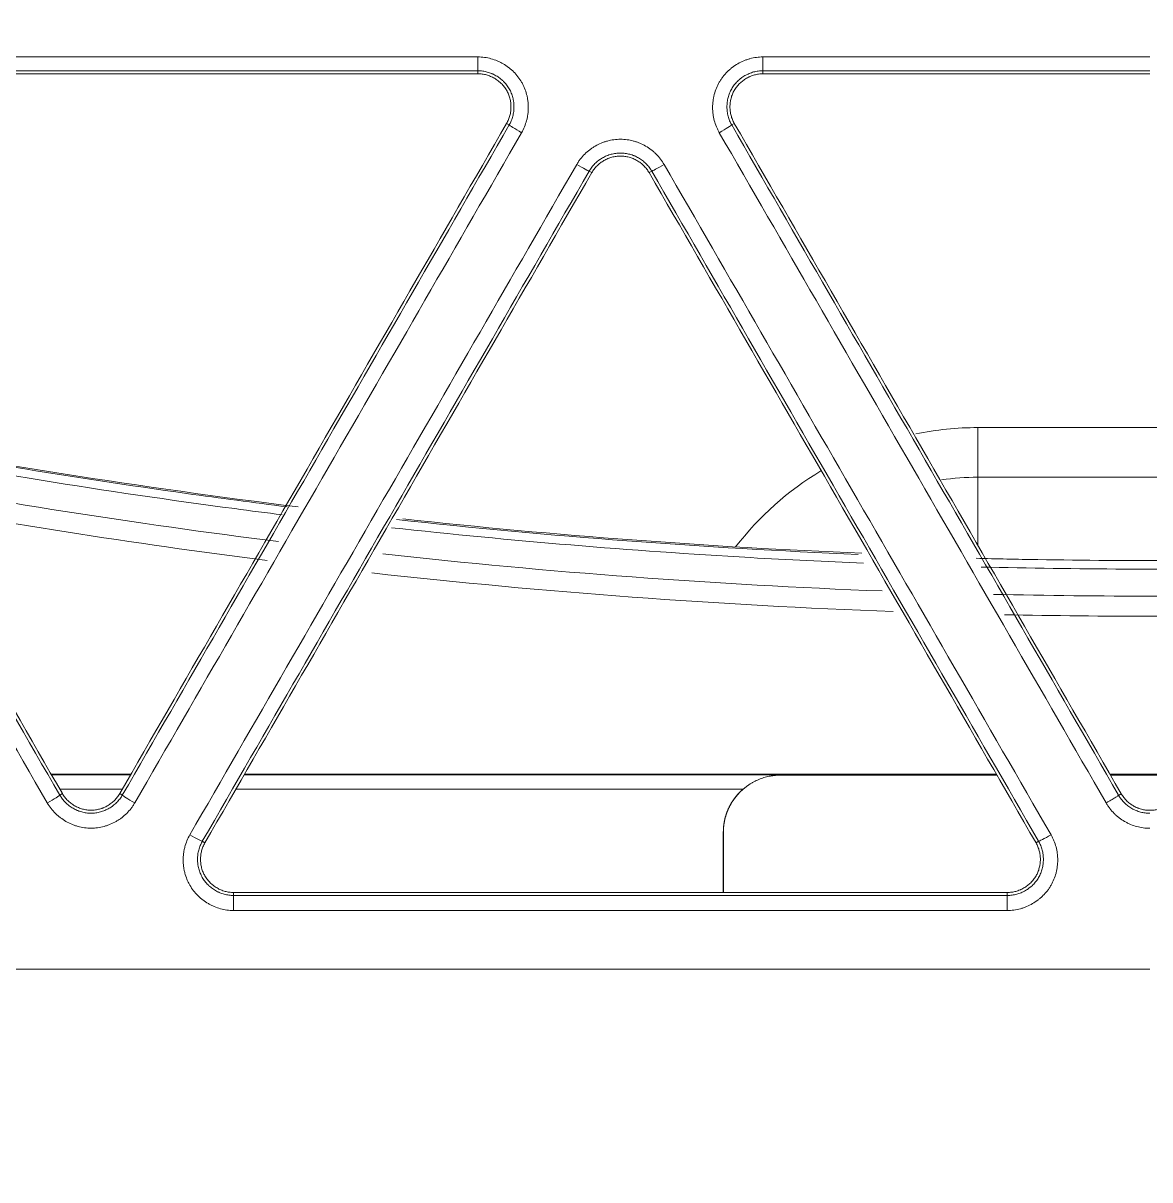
# Model space of a CAD drawing. Header units: inches. Extents: x 405346 to 489838, y -25612 to 14934.
# Drawn here: x 467207.03 to 467244.27, y 4071.09 to 4109.32 of the extents above; entities that cross this region are included whole.
import ezdxf

# ---------------------------------------------------------------- set-up
doc = ezdxf.new("R2010")
doc.units = ezdxf.units.IN
doc.header["$LTSCALE"] = 200
doc.header["$MEASUREMENT"] = 0
doc.layers.add('SS-EQ', color=2, linetype='Continuous', lineweight=20)

# ---------------------------------------------------------------- blocks, each defined once
blk = doc.blocks.new('4way무풍')
at = {"layer": 'SS-EQ'}
for p, q in [((-22.209, -213.782), (-22.209, -213.682)), ((-12.787, -213.682), (-12.787, -213.782)), ((-21.175, -215.474), (-21.262, -215.424)), ((-13.735, -215.424), (-13.821, -215.474)), ((-18.446, -217.049), (-18.533, -216.999)), ((-16.464, -216.999), (-16.551, -217.049)), ((-5.686, -227.116), (-5.686, -225.474)), ((5.686, -225.474), (-5.686, -225.474)), ((-5.686, -229.359), (-5.686, -227.116)), ((-5.686, -227.116), (5.686, -227.116)), ((-33.674, -236.925), (-36.316, -236.925)), ((-33.691, -236.95), (-36.305, -236.95)), ((-12.212, -236.95), (-29.937, -236.95)), ((-5.071, -236.925), (-29.918, -236.925)), ((-12.2, -236.961), (-12.212, -236.95)), ((-5.054, -236.961), (-12.2, -236.961)), ((1.322, -236.925), (-1.32, -236.925)), ((1.301, -236.961), (-1.301, -236.961)), ((-36.032, -237.424), (-33.965, -237.424)), ((-36.031, -237.622), (-35.944, -237.572)), ((-34.049, -237.572), (-33.963, -237.622)), ((-30.21, -237.424), (-13.448, -237.424)), ((-1.033, -237.623), (-1.03, -237.628)), ((-14.095, -238.856), (-14.099, -238.853)), ((-14.099, -238.853), (-14.099, -240.84)), ((-14.095, -240.84), (-14.095, -238.856)), ((-31.32, -239.148), (-31.234, -239.198)), ((-3.763, -239.198), (-3.676, -239.148)), ((-30.286, -240.839), (-30.286, -240.938)), ((-4.711, -240.938), (-4.711, -240.839))]:
    blk.add_line(p, q, dxfattribs=at)
for centre, radius, start, end in [((-5.686, -235.573), 10.098, 90, 101.7197), ((0, 0), 229.825, 259.054, 262.96547), ((0, 0), 231.045, 259.30795, 262.83801), ((-5.686, -235.573), 10.098, 120.8953, 142.4433), ((-5.686, -235.573), 8.457, 90, 98.1281), ((0, 0), 231.709, 259.4465, 262.76766), ((0, 0), 229.825, 263.83303, 267.62726), ((0, 0), 231.045, 263.6992, 267.80482), ((0, 0), 231.709, 263.62672, 267.90074), ((0, 0), 231.045, 268.71717, 271.35619), ((0, 0), 231.709, 268.81096, 271.256)]:
    blk.add_arc(centre, radius, start, end, dxfattribs=at)
for centre, major_axis, ratio, start_param, end_param in [((-22.209, -213.208), (0, 0.474), 0.00091, 1.609749, 3.106686), ((-12.787, -213.208), (0, -0.474), 0.000522, 4.751418, 6.248279), ((-20.765, -215.71), (0.41, -0.237), 0.034648, 3.17652, 4.73143), ((-14.232, -215.71), (-0.41, -0.237), 0.033993, 1.550514, 3.106666), ((-18.943, -216.762), (0.41, -0.237), 0.034833, 4.731626, 6.248258), ((-16.054, -216.762), (-0.41, -0.237), 0.034156, 0.034927, 1.55034), ((-36.441, -237.858), (0.41, 0.237), 0.038545, 4.688928, 6.248253), ((-33.552, -237.858), (0.41, -0.237), 0.039586, 3.176527, 4.734118), ((-31.73, -238.91), (-0.41, 0.237), 0.039843, 1.592741, 3.106658), ((-3.267, -238.91), (-0.41, -0.237), 0.039493, 0.034934, 1.547868), ((-30.286, -241.412), (0, -0.474), 0.000852, 3.176499, 4.758634), ((-4.711, -241.412), (0, -0.474), 0.00014, 3.176499, 4.758801)]:
    blk.add_ellipse(centre, major_axis=major_axis, ratio=ratio, start_param=start_param, end_param=end_param, dxfattribs=at)
for points, knots in [([(-0.032, -346.294), (-6.969, -346.294), (-13.906, -346.294), (-27.78, -346.294), (-34.717, -346.294), (-55.528, -346.294), (-69.403, -346.294), (-97.151, -346.294), (-111.025, -346.294), (-138.774, -346.294), (-152.648, -346.294), (-180.396, -346.294), (-194.27, -346.294), (-215.082, -346.294), (-222.019, -346.294), (-235.893, -346.294), (-242.83, -346.294), (-253.236, -346.294), (-256.704, -346.293), (-263.641, -346.293), (-267.11, -346.294), (-272.313, -346.294), (-274.047, -346.294), (-276.648, -346.294), (-277.515, -346.294), (-279.25, -346.294), (-280.117, -346.293), (-281.418, -346.293), (-281.851, -346.293), (-282.718, -346.293), (-283.152, -346.293), (-283.802, -346.293), (-284.019, -346.294), (-284.453, -346.294), (-284.669, -346.294), (-285.103, -346.294), (-285.32, -346.293), (-285.753, -346.291), (-285.97, -346.288), (-286.62, -346.277), (-287.053, -346.265), (-287.92, -346.232), (-288.353, -346.21), (-289.653, -346.133), (-290.519, -346.062), (-291.817, -345.929), (-292.25, -345.88), (-292.899, -345.799), (-293.116, -345.771), (-293.548, -345.713), (-294.627, -345.561), (-295.697, -345.382), (-298.249, -344.898), (-299.929, -344.504), (-302.417, -343.81), (-304.065, -343.313), (-305.692, -342.746), (-308.116, -341.843), (-309.711, -341.172), (-311.481, -340.336), (-311.677, -340.242), (-312.069, -340.051), (-312.265, -339.955), (-312.85, -339.663), (-313.238, -339.464), (-314.393, -338.857), (-315.91, -338.018), (-317.384, -337.119), (-318.837, -336.19), (-319.553, -335.711), (-320.962, -334.724), (-322.351, -333.708), (-324.369, -332.095), (-326.323, -330.394), (-327.582, -329.2), (-328.355, -328.435), (-328.586, -328.204), (-328.815, -327.971), (-328.968, -327.815), (-329.044, -327.737), (-329.423, -327.345), (-329.723, -327.029), (-330.61, -326.073), (-331.762, -324.777), (-333.398, -322.77), (-334.43, -321.391), (-335.932, -319.291), (-336.873, -317.851), (-338.196, -315.627), (-339.047, -314.124), (-339.838, -312.58), (-340.313, -311.601), (-340.454, -311.306), (-340.593, -311.01), (-340.685, -310.813), (-340.731, -310.713), (-340.958, -310.218), (-341.135, -309.821), (-341.654, -308.624), (-342.309, -307.019), (-343.186, -304.583), (-343.7, -302.939), (-344.419, -300.46), (-344.828, -298.788), (-345.336, -296.251), (-345.487, -295.401), (-345.755, -293.691), (-345.871, -292.831), (-345.994, -291.749), (-346.017, -291.533), (-346.062, -291.099), (-346.083, -290.882), (-346.143, -290.23), (-346.178, -289.796), (-346.239, -288.927), (-346.265, -288.493), (-346.307, -287.624), (-346.324, -287.19), (-346.342, -286.538), (-346.347, -286.321), (-346.354, -285.886), (-346.356, -285.669), (-346.359, -285.235), (-346.359, -285.017), (-346.359, -284.583), (-346.359, -284.366), (-346.358, -283.714), (-346.358, -283.28), (-346.358, -282.411), (-346.358, -281.976), (-346.358, -280.673), (-346.358, -279.804), (-346.359, -278.066), (-346.359, -277.197), (-346.359, -274.59), (-346.359, -272.852), (-346.358, -264.163), (-346.358, -257.211), (-346.359, -236.356), (-346.359, -222.453), (-346.359, -194.646), (-346.359, -180.743), (-346.359, -152.936), (-346.359, -139.033), (-346.359, -111.226), (-346.359, -69.517), (-346.359, -27.807), (-346.359, 0)], [0, 0, 0, 0, 0.03125, 0.03125, 0.0625, 0.0625, 0.125, 0.125, 0.1875, 0.1875, 0.25, 0.25, 0.3125, 0.3125, 0.34375, 0.34375, 0.375, 0.375, 0.390625, 0.390625, 0.40625, 0.40625, 0.414063, 0.414063, 0.417969, 0.417969, 0.421875, 0.421875, 0.423828, 0.423828, 0.425781, 0.425781, 0.426758, 0.426758, 0.427734, 0.427734, 0.428711, 0.428711, 0.429688, 0.429688, 0.431641, 0.431641, 0.433594, 0.433594, 0.4375, 0.4375, 0.439453, 0.439453, 0.44043, 0.44043, 0.441406, 0.445313, 0.445313, 0.453125, 0.453125, 0.457031, 0.460938, 0.460938, 0.46875, 0.46875, 0.469727, 0.469727, 0.470703, 0.470703, 0.472656, 0.472656, 0.476563, 0.480469, 0.480469, 0.484375, 0.484375, 0.488281, 0.492188, 0.496094, 0.5, 0.5, 0.500977, 0.501465, 0.501465, 0.501953, 0.501953, 0.503906, 0.503906, 0.507813, 0.511719, 0.515625, 0.515625, 0.523438, 0.523438, 0.527344, 0.53125, 0.53125, 0.532227, 0.532715, 0.532715, 0.533203, 0.533203, 0.535156, 0.535156, 0.539063, 0.542969, 0.546875, 0.546875, 0.554688, 0.554688, 0.558594, 0.558594, 0.5625, 0.5625, 0.563477, 0.563477, 0.564453, 0.564453, 0.566406, 0.566406, 0.568359, 0.568359, 0.570313, 0.570313, 0.571289, 0.571289, 0.572266, 0.572266, 0.573242, 0.573242, 0.574219, 0.574219, 0.576172, 0.576172, 0.578125, 0.578125, 0.582031, 0.582031, 0.585938, 0.585938, 0.59375, 0.59375, 0.625, 0.625, 0.6875, 0.6875, 0.75, 0.75, 0.8125, 0.8125, 0.875, 1, 1, 1, 1]), ([(-345.164, 0), (-345.164, -27.72), (-345.163, -69.3), (-345.162, -110.879), (-345.161, -138.599), (-345.16, -152.459), (-345.158, -180.179), (-345.157, -194.038), (-345.154, -221.758), (-345.152, -235.618), (-345.147, -256.408), (-345.146, -263.338), (-345.145, -272), (-345.144, -273.733), (-345.144, -276.331), (-345.144, -277.198), (-345.143, -278.93), (-345.142, -279.796), (-345.142, -281.096), (-345.141, -281.529), (-345.141, -282.395), (-345.141, -282.828), (-345.141, -283.694), (-345.141, -284.128), (-345.14, -284.777), (-345.139, -284.994), (-345.136, -285.427), (-345.134, -285.643), (-345.124, -286.293), (-345.113, -286.726), (-345.08, -287.592), (-345.06, -288.025), (-345.009, -288.891), (-344.978, -289.324), (-344.926, -289.973), (-344.898, -290.298), (-344.868, -290.623), (-344.847, -290.839), (-344.836, -290.947), (-344.736, -291.92), (-344.629, -292.78), (-344.379, -294.49), (-344.236, -295.341), (-343.754, -297.876), (-343.361, -299.547), (-342.665, -302.025), (-342.166, -303.667), (-341.312, -306.101), (-340.67, -307.704), (-340.162, -308.899), (-339.901, -309.494), (-339.629, -310.087), (-339.446, -310.481), (-339.353, -310.678), (-338.885, -311.657), (-338.495, -312.43), (-337.684, -313.955), (-337.263, -314.706), (-336.391, -316.189), (-335.94, -316.919), (-335.007, -318.36), (-334.525, -319.069), (-333.532, -320.468), (-332.508, -321.846), (-330.881, -323.85), (-329.735, -325.144), (-328.853, -326.098), (-328.555, -326.413), (-328.177, -326.804), (-328.101, -326.882), (-327.949, -327.038), (-327.721, -327.27), (-327.491, -327.501), (-326.721, -328.264), (-325.466, -329.454), (-323.518, -331.15), (-321.504, -332.756), (-320.119, -333.767), (-318.711, -334.749), (-317.997, -335.224), (-316.546, -336.146), (-315.81, -336.593), (-314.315, -337.455), (-313.557, -337.871), (-312.595, -338.371), (-312.305, -338.52), (-312.014, -338.667), (-311.819, -338.764), (-311.722, -338.813), (-311.235, -339.053), (-310.844, -339.241), (-309.666, -339.791), (-308.875, -340.139), (-307.283, -340.8), (-305.68, -341.425), (-303.244, -342.258), (-301.598, -342.743), (-299.114, -343.417), (-297.436, -343.797), (-294.888, -344.259), (-294.033, -344.395), (-292.957, -344.543), (-292.742, -344.571), (-292.31, -344.625), (-291.663, -344.704), (-291.015, -344.771), (-289.72, -344.892), (-288.856, -344.954), (-287.56, -345.019), (-287.128, -345.036), (-286.48, -345.054), (-286.264, -345.059), (-285.831, -345.067), (-285.615, -345.069), (-285.183, -345.073), (-284.967, -345.074), (-284.534, -345.075), (-284.318, -345.075), (-283.67, -345.076), (-283.237, -345.076), (-282.589, -345.076), (-282.373, -345.076), (-281.94, -345.076), (-281.724, -345.076), (-281.075, -345.076), (-280.643, -345.077), (-279.346, -345.077), (-278.481, -345.078), (-276.752, -345.079), (-275.887, -345.079), (-273.293, -345.079), (-271.563, -345.08), (-262.916, -345.081), (-255.998, -345.082), (-242.162, -345.085), (-235.244, -345.086), (-221.408, -345.089), (-214.49, -345.09), (-193.736, -345.092), (-179.9, -345.094), (-152.228, -345.096), (-138.392, -345.096), (-110.72, -345.097), (-96.884, -345.098), (-69.212, -345.098), (-55.376, -345.099), (-34.622, -345.099), (-27.704, -345.099), (-13.868, -345.099), (-6.95, -345.099), (-0.032, -345.099)], [0, 0, 0, 0, 0.125, 0.1875, 0.1875, 0.25, 0.25, 0.3125, 0.3125, 0.375, 0.375, 0.40625, 0.40625, 0.414063, 0.414063, 0.417969, 0.417969, 0.421875, 0.421875, 0.423828, 0.423828, 0.425781, 0.425781, 0.427734, 0.427734, 0.428711, 0.428711, 0.429688, 0.429688, 0.431641, 0.431641, 0.433594, 0.433594, 0.435547, 0.435547, 0.436523, 0.437012, 0.437012, 0.4375, 0.4375, 0.441406, 0.441406, 0.445313, 0.445313, 0.453125, 0.453125, 0.457031, 0.460938, 0.464844, 0.464844, 0.466797, 0.467773, 0.467773, 0.46875, 0.46875, 0.472656, 0.472656, 0.476563, 0.476563, 0.480469, 0.480469, 0.484375, 0.484375, 0.488281, 0.492188, 0.496094, 0.496094, 0.498047, 0.498047, 0.498535, 0.498535, 0.499023, 0.5, 0.5, 0.503906, 0.507813, 0.511719, 0.515625, 0.515625, 0.519531, 0.519531, 0.523438, 0.523438, 0.527344, 0.527344, 0.52832, 0.528809, 0.528809, 0.529297, 0.529297, 0.53125, 0.53125, 0.535156, 0.535156, 0.539063, 0.542969, 0.546875, 0.546875, 0.554688, 0.554688, 0.558594, 0.558594, 0.55957, 0.55957, 0.560547, 0.5625, 0.5625, 0.566406, 0.566406, 0.568359, 0.568359, 0.569336, 0.569336, 0.570313, 0.570313, 0.571289, 0.571289, 0.572266, 0.572266, 0.574219, 0.574219, 0.575195, 0.575195, 0.576172, 0.576172, 0.578125, 0.578125, 0.582031, 0.582031, 0.585938, 0.585938, 0.59375, 0.59375, 0.625, 0.625, 0.65625, 0.65625, 0.6875, 0.6875, 0.75, 0.75, 0.8125, 0.8125, 0.875, 0.875, 0.9375, 0.9375, 0.96875, 0.96875, 1, 1, 1, 1]), ([(-22.21, -213.227), (-22.173, -213.227), (-22.136, -213.228), (-22.063, -213.233), (-22.027, -213.237), (-21.919, -213.251), (-21.777, -213.28), (-21.639, -213.328), (-21.555, -213.363), (-21.538, -213.37), (-21.505, -213.386), (-21.455, -213.409), (-21.407, -213.435), (-21.313, -213.489), (-21.253, -213.53), (-21.166, -213.596), (-21.138, -213.619), (-21.097, -213.655), (-21.083, -213.667), (-21.056, -213.692), (-21.043, -213.705), (-20.978, -213.769), (-20.882, -213.878), (-20.802, -213.998), (-20.747, -214.093), (-20.729, -214.125), (-20.697, -214.191), (-20.683, -214.224), (-20.641, -214.325), (-20.618, -214.393), (-20.591, -214.498), (-20.583, -214.534), (-20.572, -214.587), (-20.569, -214.605), (-20.563, -214.641), (-20.56, -214.66), (-20.549, -214.75), (-20.54, -214.895), (-20.549, -215.04), (-20.561, -215.13), (-20.563, -215.148), (-20.569, -215.184), (-20.572, -215.202), (-20.583, -215.256), (-20.591, -215.292), (-20.619, -215.397), (-20.642, -215.466), (-20.697, -215.6), (-20.729, -215.665), (-20.765, -215.729)], [0, 0, 0, 0, 0.03125, 0.03125, 0.0625, 0.0625, 0.125, 0.1875, 0.1875, 0.203125, 0.203125, 0.21875, 0.25, 0.25, 0.3125, 0.3125, 0.34375, 0.34375, 0.359375, 0.359375, 0.375, 0.375, 0.4375, 0.5, 0.5, 0.53125, 0.53125, 0.5625, 0.5625, 0.625, 0.625, 0.65625, 0.65625, 0.671875, 0.671875, 0.6875, 0.6875, 0.75, 0.8125, 0.8125, 0.828125, 0.828125, 0.84375, 0.84375, 0.875, 0.875, 0.9375, 0.9375, 1, 1, 1, 1]), ([(-14.232, -215.729), (-14.25, -215.697), (-14.268, -215.664), (-14.3, -215.599), (-14.315, -215.565), (-14.356, -215.464), (-14.402, -215.327), (-14.43, -215.185), (-14.441, -215.094), (-14.443, -215.076), (-14.447, -215.039), (-14.451, -214.985), (-14.453, -214.93), (-14.453, -214.821), (-14.448, -214.749), (-14.434, -214.641), (-14.428, -214.605), (-14.418, -214.551), (-14.414, -214.533), (-14.406, -214.498), (-14.402, -214.48), (-14.378, -214.392), (-14.332, -214.254), (-14.269, -214.124), (-14.214, -214.029), (-14.194, -213.998), (-14.154, -213.937), (-14.132, -213.908), (-14.066, -213.822), (-14.018, -213.768), (-13.941, -213.691), (-13.901, -213.654), (-13.859, -213.619), (-13.831, -213.596), (-13.816, -213.584), (-13.744, -213.529), (-13.623, -213.448), (-13.493, -213.384), (-13.409, -213.349), (-13.392, -213.342), (-13.358, -213.329), (-13.34, -213.323), (-13.288, -213.305), (-13.253, -213.294), (-13.148, -213.265), (-13.077, -213.251), (-12.934, -213.232), (-12.861, -213.227), (-12.788, -213.227)], [0, 0, 0, 0, 0.03125, 0.03125, 0.0625, 0.0625, 0.125, 0.1875, 0.1875, 0.203125, 0.203125, 0.21875, 0.25, 0.25, 0.3125, 0.3125, 0.34375, 0.34375, 0.359375, 0.359375, 0.375, 0.375, 0.4375, 0.5, 0.5, 0.53125, 0.53125, 0.5625, 0.5625, 0.625, 0.625, 0.65625, 0.671875, 0.671875, 0.6875, 0.6875, 0.75, 0.8125, 0.8125, 0.828125, 0.828125, 0.84375, 0.84375, 0.875, 0.875, 0.9375, 0.9375, 1, 1, 1, 1]), ([(-21.175, -215.474), (-21.174, -215.471), (-21.172, -215.468), (-21.169, -215.462), (-21.164, -215.454), (-21.153, -215.433), (-21.132, -215.393), (-21.116, -215.357), (-21.087, -215.285), (-21.071, -215.236), (-21.051, -215.161), (-21.045, -215.135), (-21.035, -215.084), (-21.031, -215.058), (-21.021, -214.98), (-21.014, -214.877), (-21.021, -214.773), (-21.029, -214.708), (-21.031, -214.695), (-21.035, -214.669), (-21.042, -214.631), (-21.05, -214.593), (-21.07, -214.518), (-21.086, -214.468), (-21.116, -214.396), (-21.126, -214.373), (-21.149, -214.326), (-21.162, -214.302), (-21.201, -214.234), (-21.23, -214.191), (-21.293, -214.109), (-21.327, -214.071), (-21.374, -214.025), (-21.383, -214.016), (-21.403, -213.998), (-21.412, -213.989), (-21.442, -213.963), (-21.462, -213.947), (-21.524, -213.899), (-21.567, -213.871), (-21.635, -213.832), (-21.669, -213.813), (-21.705, -213.796), (-21.728, -213.785), (-21.741, -213.78), (-21.801, -213.755), (-21.899, -213.721), (-22.001, -213.7), (-22.078, -213.689), (-22.104, -213.686), (-22.144, -213.684), (-22.157, -213.683), (-22.176, -213.682), (-22.186, -213.682), (-22.196, -213.682), (-22.203, -213.682), (-22.206, -213.682), (-22.209, -213.682)], [0, 0, 0, 0, 0.003906, 0.003906, 0.007812, 0.015625, 0.03125, 0.0625, 0.0625, 0.125, 0.125, 0.15625, 0.15625, 0.1875, 0.1875, 0.25, 0.3125, 0.3125, 0.328125, 0.328125, 0.34375, 0.375, 0.375, 0.4375, 0.4375, 0.46875, 0.46875, 0.5, 0.5, 0.5625, 0.5625, 0.625, 0.625, 0.640625, 0.640625, 0.65625, 0.65625, 0.6875, 0.6875, 0.75, 0.75, 0.78125, 0.796875, 0.796875, 0.8125, 0.8125, 0.875, 0.9375, 0.9375, 0.96875, 0.96875, 0.984375, 0.984375, 0.992188, 0.996094, 0.996094, 1, 1, 1, 1]), ([(-12.787, -213.682), (-12.791, -213.682), (-12.794, -213.682), (-12.8, -213.682), (-12.81, -213.682), (-12.833, -213.683), (-12.879, -213.685), (-12.918, -213.689), (-12.995, -213.699), (-13.046, -213.71), (-13.121, -213.73), (-13.146, -213.738), (-13.196, -213.755), (-13.22, -213.765), (-13.292, -213.795), (-13.385, -213.841), (-13.472, -213.899), (-13.524, -213.938), (-13.534, -213.947), (-13.555, -213.963), (-13.585, -213.988), (-13.613, -214.015), (-13.668, -214.07), (-13.703, -214.108), (-13.751, -214.17), (-13.766, -214.191), (-13.795, -214.234), (-13.809, -214.257), (-13.848, -214.325), (-13.871, -214.371), (-13.91, -214.467), (-13.926, -214.517), (-13.946, -214.592), (-13.952, -214.618), (-13.962, -214.669), (-13.966, -214.695), (-13.976, -214.772), (-13.979, -214.824), (-13.979, -214.902), (-13.978, -214.928), (-13.976, -214.967), (-13.975, -214.98), (-13.972, -215.006), (-13.971, -215.019), (-13.962, -215.084), (-13.943, -215.186), (-13.91, -215.284), (-13.881, -215.357), (-13.87, -215.38), (-13.853, -215.416), (-13.847, -215.428), (-13.837, -215.445), (-13.833, -215.454), (-13.828, -215.462), (-13.825, -215.468), (-13.823, -215.471), (-13.821, -215.474)], [0, 0, 0, 0, 0.003906, 0.003906, 0.007813, 0.015625, 0.03125, 0.0625, 0.0625, 0.125, 0.125, 0.15625, 0.15625, 0.1875, 0.1875, 0.25, 0.3125, 0.3125, 0.328125, 0.328125, 0.34375, 0.375, 0.375, 0.4375, 0.4375, 0.46875, 0.46875, 0.5, 0.5, 0.5625, 0.5625, 0.625, 0.625, 0.65625, 0.65625, 0.6875, 0.6875, 0.75, 0.75, 0.78125, 0.78125, 0.796875, 0.796875, 0.8125, 0.8125, 0.875, 0.9375, 0.9375, 0.96875, 0.96875, 0.984375, 0.984375, 0.992187, 0.996094, 0.996094, 1, 1, 1, 1]), ([(-22.209, -213.782), (-22.161, -213.782), (-22.114, -213.786), (-22.019, -213.799), (-21.973, -213.808), (-21.904, -213.827), (-21.881, -213.834), (-21.836, -213.85), (-21.813, -213.858), (-21.747, -213.886), (-21.662, -213.929), (-21.582, -213.981), (-21.535, -214.018), (-21.525, -214.025), (-21.507, -214.04), (-21.479, -214.063), (-21.453, -214.088), (-21.402, -214.138), (-21.371, -214.173), (-21.327, -214.23), (-21.313, -214.249), (-21.286, -214.289), (-21.273, -214.309), (-21.238, -214.371), (-21.196, -214.457), (-21.166, -214.547), (-21.147, -214.616), (-21.142, -214.64), (-21.133, -214.687), (-21.129, -214.71), (-21.12, -214.781), (-21.117, -214.829), (-21.117, -214.9), (-21.118, -214.924), (-21.121, -214.972), (-21.123, -214.996), (-21.132, -215.067), (-21.15, -215.16), (-21.18, -215.251), (-21.216, -215.339), (-21.238, -215.382), (-21.262, -215.424)], [0, 0, 0, 0, 0.0625, 0.0625, 0.125, 0.125, 0.15625, 0.15625, 0.1875, 0.1875, 0.25, 0.3125, 0.3125, 0.328125, 0.328125, 0.34375, 0.375, 0.375, 0.4375, 0.4375, 0.46875, 0.46875, 0.5, 0.5, 0.5625, 0.625, 0.625, 0.65625, 0.65625, 0.6875, 0.6875, 0.75, 0.75, 0.78125, 0.78125, 0.8125, 0.8125, 0.875, 0.9375, 0.9375, 1, 1, 1, 1]), ([(-13.735, -215.424), (-13.759, -215.382), (-13.78, -215.339), (-13.816, -215.251), (-13.831, -215.206), (-13.849, -215.137), (-13.854, -215.114), (-13.864, -215.067), (-13.867, -215.043), (-13.876, -214.972), (-13.882, -214.877), (-13.876, -214.782), (-13.869, -214.722), (-13.867, -214.711), (-13.863, -214.687), (-13.857, -214.651), (-13.849, -214.617), (-13.831, -214.548), (-13.816, -214.503), (-13.789, -214.437), (-13.78, -214.415), (-13.759, -214.372), (-13.747, -214.351), (-13.711, -214.288), (-13.658, -214.209), (-13.595, -214.138), (-13.544, -214.088), (-13.527, -214.071), (-13.49, -214.04), (-13.472, -214.025), (-13.415, -213.981), (-13.375, -213.955), (-13.314, -213.919), (-13.282, -213.902), (-13.25, -213.887), (-13.228, -213.877), (-13.217, -213.872), (-13.161, -213.849), (-13.071, -213.818), (-12.978, -213.799), (-12.907, -213.789), (-12.884, -213.787), (-12.836, -213.783), (-12.811, -213.782), (-12.787, -213.782)], [0, 0, 0, 0, 0.0625, 0.0625, 0.125, 0.125, 0.15625, 0.15625, 0.1875, 0.1875, 0.25, 0.3125, 0.3125, 0.328125, 0.328125, 0.34375, 0.375, 0.375, 0.4375, 0.4375, 0.46875, 0.46875, 0.5, 0.5, 0.5625, 0.625, 0.625, 0.65625, 0.65625, 0.6875, 0.6875, 0.75, 0.75, 0.78125, 0.796875, 0.796875, 0.8125, 0.8125, 0.875, 0.9375, 0.9375, 0.96875, 0.96875, 1, 1, 1, 1]), ([(-18.943, -216.781), (-18.925, -216.749), (-18.905, -216.718), (-18.864, -216.657), (-18.843, -216.627), (-18.776, -216.541), (-18.68, -216.433), (-18.571, -216.338), (-18.498, -216.282), (-18.483, -216.271), (-18.453, -216.25), (-18.408, -216.219), (-18.362, -216.19), (-18.268, -216.136), (-18.203, -216.104), (-18.102, -216.062), (-18.068, -216.049), (-18.016, -216.031), (-17.999, -216.025), (-17.964, -216.015), (-17.946, -216.01), (-17.858, -215.986), (-17.716, -215.957), (-17.572, -215.947), (-17.462, -215.947), (-17.425, -215.948), (-17.352, -215.953), (-17.316, -215.957), (-17.208, -215.971), (-17.137, -215.986), (-17.033, -216.014), (-16.998, -216.025), (-16.946, -216.043), (-16.929, -216.049), (-16.895, -216.062), (-16.878, -216.069), (-16.793, -216.104), (-16.663, -216.169), (-16.542, -216.249), (-16.47, -216.304), (-16.456, -216.315), (-16.427, -216.339), (-16.413, -216.35), (-16.372, -216.386), (-16.345, -216.411), (-16.268, -216.488), (-16.22, -216.542), (-16.132, -216.657), (-16.091, -216.717), (-16.054, -216.781)], [0, 0, 0, 0, 0.03125, 0.03125, 0.0625, 0.0625, 0.125, 0.1875, 0.1875, 0.203125, 0.203125, 0.21875, 0.25, 0.25, 0.3125, 0.3125, 0.34375, 0.34375, 0.359375, 0.359375, 0.375, 0.375, 0.4375, 0.5, 0.5, 0.53125, 0.53125, 0.5625, 0.5625, 0.625, 0.625, 0.65625, 0.65625, 0.671875, 0.671875, 0.6875, 0.6875, 0.75, 0.8125, 0.8125, 0.828125, 0.828125, 0.84375, 0.84375, 0.875, 0.875, 0.9375, 0.9375, 1, 1, 1, 1]), ([(-16.464, -216.999), (-16.465, -216.996), (-16.467, -216.994), (-16.47, -216.988), (-16.475, -216.979), (-16.487, -216.96), (-16.512, -216.922), (-16.535, -216.89), (-16.583, -216.829), (-16.617, -216.79), (-16.672, -216.735), (-16.692, -216.717), (-16.731, -216.683), (-16.751, -216.666), (-16.814, -216.619), (-16.9, -216.561), (-16.993, -216.515), (-17.054, -216.49), (-17.066, -216.485), (-17.09, -216.475), (-17.127, -216.462), (-17.165, -216.45), (-17.24, -216.43), (-17.29, -216.419), (-17.368, -216.409), (-17.393, -216.406), (-17.446, -216.403), (-17.472, -216.402), (-17.551, -216.402), (-17.602, -216.405), (-17.705, -216.419), (-17.756, -216.43), (-17.831, -216.45), (-17.857, -216.458), (-17.906, -216.475), (-17.931, -216.485), (-18.002, -216.515), (-18.049, -216.538), (-18.116, -216.577), (-18.15, -216.597), (-18.182, -216.62), (-18.203, -216.635), (-18.214, -216.643), (-18.266, -216.682), (-18.344, -216.75), (-18.413, -216.828), (-18.461, -216.889), (-18.476, -216.911), (-18.498, -216.943), (-18.506, -216.954), (-18.516, -216.971), (-18.521, -216.979), (-18.526, -216.988), (-18.53, -216.994), (-18.531, -216.996), (-18.533, -216.999)], [0, 0, 0, 0, 0.003906, 0.003906, 0.007812, 0.015625, 0.03125, 0.0625, 0.0625, 0.125, 0.125, 0.15625, 0.15625, 0.1875, 0.1875, 0.25, 0.3125, 0.3125, 0.328125, 0.328125, 0.34375, 0.375, 0.375, 0.4375, 0.4375, 0.46875, 0.46875, 0.5, 0.5, 0.5625, 0.5625, 0.625, 0.625, 0.65625, 0.65625, 0.6875, 0.6875, 0.75, 0.75, 0.78125, 0.796875, 0.796875, 0.8125, 0.8125, 0.875, 0.9375, 0.9375, 0.96875, 0.96875, 0.984375, 0.984375, 0.992188, 0.996094, 0.996094, 1, 1, 1, 1]), ([(-18.446, -217.049), (-18.422, -217.008), (-18.395, -216.968), (-18.337, -216.893), (-18.306, -216.858), (-18.255, -216.807), (-18.237, -216.791), (-18.201, -216.76), (-18.182, -216.745), (-18.125, -216.701), (-18.046, -216.649), (-17.961, -216.606), (-17.905, -216.583), (-17.894, -216.578), (-17.872, -216.57), (-17.838, -216.558), (-17.804, -216.547), (-17.735, -216.528), (-17.689, -216.519), (-17.618, -216.509), (-17.594, -216.506), (-17.547, -216.503), (-17.522, -216.502), (-17.45, -216.502), (-17.356, -216.509), (-17.262, -216.528), (-17.193, -216.547), (-17.17, -216.554), (-17.125, -216.57), (-17.102, -216.578), (-17.036, -216.606), (-16.994, -216.627), (-16.932, -216.662), (-16.912, -216.675), (-16.872, -216.701), (-16.852, -216.715), (-16.795, -216.759), (-16.723, -216.821), (-16.66, -216.892), (-16.602, -216.968), (-16.575, -217.008), (-16.551, -217.049)], [0, 0, 0, 0, 0.0625, 0.0625, 0.125, 0.125, 0.15625, 0.15625, 0.1875, 0.1875, 0.25, 0.3125, 0.3125, 0.328125, 0.328125, 0.34375, 0.375, 0.375, 0.4375, 0.4375, 0.46875, 0.46875, 0.5, 0.5, 0.5625, 0.625, 0.625, 0.65625, 0.65625, 0.6875, 0.6875, 0.75, 0.75, 0.78125, 0.78125, 0.8125, 0.8125, 0.875, 0.9375, 0.9375, 1, 1, 1, 1]), ([(-28.515, -228.093), (-29.624, -227.954), (-34.541, -227.303), (-39.436, -226.493), (-43.21, -225.77)], [0, 0, 0, 0, 0.225304, 1, 1, 1, 1]), ([(-28.677, -228.358), (-29.201, -228.292), (-29.725, -228.224), (-34.524, -227.588), (-38.783, -226.901), (-43.02, -226.095)], [0, 0, 0, 0, 0.10908, 0.10908, 1, 1, 1, 1]), ([(-9.466, -229.957), (-10.712, -229.905), (-11.958, -229.844), (-17.164, -229.545), (-21.119, -229.215), (-25.063, -228.783)], [0, 0, 0, 0, 0.23919, 0.23919, 1, 1, 1, 1]), ([(5.508, -229.802), (2.437, -229.876), (-1.315, -229.891), (-5.066, -229.813), (-5.745, -229.796)], [0, 0, 0, 0, 0.818944, 1, 1, 1, 1]), ([(5.336, -230.09), (4.862, -230.101), (4.389, -230.11), (0.753, -230.172), (-2.41, -230.161), (-5.572, -230.084)], [0, 0, 0, 0, 0.130298, 0.130298, 1, 1, 1, 1]), ([(-36.031, -237.622), (-36.029, -237.625), (-36.027, -237.628), (-36.024, -237.633), (-36.019, -237.642), (-36.007, -237.661), (-35.982, -237.699), (-35.959, -237.731), (-35.912, -237.792), (-35.877, -237.831), (-35.822, -237.886), (-35.803, -237.904), (-35.763, -237.938), (-35.743, -237.954), (-35.681, -238.002), (-35.594, -238.059), (-35.501, -238.105), (-35.441, -238.131), (-35.429, -238.136), (-35.404, -238.145), (-35.367, -238.158), (-35.33, -238.17), (-35.255, -238.19), (-35.205, -238.201), (-35.127, -238.211), (-35.102, -238.214), (-35.049, -238.218), (-35.023, -238.218), (-34.945, -238.218), (-34.893, -238.215), (-34.79, -238.201), (-34.739, -238.19), (-34.664, -238.17), (-34.639, -238.162), (-34.589, -238.145), (-34.565, -238.136), (-34.493, -238.105), (-34.447, -238.082), (-34.379, -238.044), (-34.346, -238.023), (-34.314, -238.001), (-34.292, -237.986), (-34.282, -237.978), (-34.23, -237.938), (-34.151, -237.87), (-34.082, -237.793), (-34.035, -237.732), (-34.019, -237.71), (-33.997, -237.678), (-33.99, -237.667), (-33.98, -237.65), (-33.974, -237.642), (-33.969, -237.633), (-33.966, -237.628), (-33.964, -237.625), (-33.963, -237.622)], [0, 0, 0, 0, 0.003906, 0.003906, 0.007813, 0.015625, 0.03125, 0.0625, 0.0625, 0.125, 0.125, 0.15625, 0.15625, 0.1875, 0.1875, 0.25, 0.3125, 0.3125, 0.328125, 0.328125, 0.34375, 0.375, 0.375, 0.4375, 0.4375, 0.46875, 0.46875, 0.5, 0.5, 0.5625, 0.5625, 0.625, 0.625, 0.65625, 0.65625, 0.6875, 0.6875, 0.75, 0.75, 0.78125, 0.796875, 0.796875, 0.8125, 0.8125, 0.875, 0.9375, 0.9375, 0.96875, 0.96875, 0.984375, 0.984375, 0.992187, 0.996094, 0.996094, 1, 1, 1, 1]), ([(-34.049, -237.572), (-34.073, -237.614), (-34.1, -237.654), (-34.158, -237.729), (-34.189, -237.764), (-34.24, -237.814), (-34.258, -237.831), (-34.294, -237.862), (-34.313, -237.877), (-34.37, -237.921), (-34.449, -237.973), (-34.534, -238.016), (-34.59, -238.039), (-34.601, -238.043), (-34.623, -238.052), (-34.657, -238.064), (-34.691, -238.075), (-34.76, -238.094), (-34.806, -238.103), (-34.877, -238.113), (-34.901, -238.115), (-34.949, -238.119), (-34.973, -238.12), (-35.045, -238.12), (-35.14, -238.113), (-35.233, -238.094), (-35.302, -238.075), (-35.325, -238.068), (-35.37, -238.052), (-35.393, -238.044), (-35.459, -238.016), (-35.501, -237.995), (-35.563, -237.959), (-35.583, -237.947), (-35.623, -237.92), (-35.643, -237.906), (-35.7, -237.863), (-35.772, -237.8), (-35.835, -237.729), (-35.893, -237.654), (-35.92, -237.614), (-35.944, -237.572)], [0, 0, 0, 0, 0.0625, 0.0625, 0.125, 0.125, 0.15625, 0.15625, 0.1875, 0.1875, 0.25, 0.3125, 0.3125, 0.328125, 0.328125, 0.34375, 0.375, 0.375, 0.4375, 0.4375, 0.46875, 0.46875, 0.5, 0.5, 0.5625, 0.625, 0.625, 0.65625, 0.65625, 0.6875, 0.6875, 0.75, 0.75, 0.78125, 0.78125, 0.8125, 0.8125, 0.875, 0.9375, 0.9375, 1, 1, 1, 1]), ([(-13.448, -237.424), (-13.453, -237.428), (-13.463, -237.437), (-13.478, -237.451), (-13.493, -237.465), (-13.508, -237.479), (-13.523, -237.493), (-13.538, -237.507), (-13.553, -237.522), (-13.567, -237.537), (-13.581, -237.552), (-13.595, -237.567), (-13.609, -237.582), (-13.623, -237.598), (-13.637, -237.613), (-13.65, -237.629), (-13.664, -237.645), (-13.677, -237.661), (-13.69, -237.678), (-13.703, -237.694), (-13.716, -237.711), (-13.728, -237.728), (-13.741, -237.745), (-13.753, -237.762), (-13.765, -237.779), (-13.777, -237.797), (-13.789, -237.814), (-13.8, -237.832), (-13.812, -237.85), (-13.823, -237.868), (-13.834, -237.887), (-13.845, -237.905), (-13.855, -237.924), (-13.866, -237.942), (-13.876, -237.961), (-13.886, -237.98), (-13.895, -237.999), (-13.905, -238.019), (-13.914, -238.038), (-13.924, -238.058), (-13.933, -238.077), (-13.941, -238.097), (-13.95, -238.117), (-13.958, -238.137), (-13.966, -238.157), (-13.974, -238.178), (-13.982, -238.198), (-13.989, -238.219), (-13.996, -238.239), (-14.003, -238.26), (-14.01, -238.281), (-14.017, -238.302), (-14.023, -238.323), (-14.029, -238.344), (-14.035, -238.365), (-14.04, -238.387), (-14.046, -238.408), (-14.051, -238.43), (-14.056, -238.451), (-14.06, -238.473), (-14.064, -238.495), (-14.069, -238.517), (-14.072, -238.539), (-14.076, -238.561), (-14.079, -238.583), (-14.082, -238.605), (-14.085, -238.627), (-14.088, -238.65), (-14.09, -238.672), (-14.092, -238.695), (-14.094, -238.717), (-14.095, -238.74), (-14.096, -238.762), (-14.097, -238.785), (-14.098, -238.808), (-14.098, -238.83), (-14.099, -238.845), (-14.099, -238.853)], [0, 0, 0, 0, 0.012624, 0.025267, 0.037929, 0.05061, 0.06331, 0.07603, 0.088769, 0.101527, 0.114304, 0.1271, 0.139915, 0.15275, 0.165603, 0.178476, 0.191368, 0.204279, 0.21721, 0.230159, 0.243128, 0.256116, 0.269123, 0.282149, 0.295195, 0.308259, 0.321343, 0.334446, 0.347568, 0.360709, 0.37387, 0.387049, 0.400248, 0.413466, 0.426703, 0.43996, 0.453235, 0.46653, 0.479844, 0.493177, 0.50653, 0.519901, 0.533292, 0.546702, 0.560131, 0.573579, 0.587047, 0.600533, 0.614039, 0.627564, 0.641108, 0.654672, 0.668254, 0.681856, 0.695477, 0.709118, 0.722777, 0.736456, 0.750154, 0.763871, 0.777607, 0.791362, 0.805137, 0.818931, 0.832744, 0.846576, 0.860428, 0.874299, 0.888189, 0.902098, 0.916026, 0.929974, 0.943941, 0.957927, 0.971932, 0.985956, 1, 1, 1, 1]), ([(-1.444, -237.881), (-1.417, -237.865), (-1.39, -237.85), (-1.338, -237.819), (-1.312, -237.804), (-1.263, -237.775), (-1.239, -237.76), (-1.195, -237.733), (-1.174, -237.72), (-1.136, -237.696), (-1.119, -237.686), (-1.089, -237.666), (-1.076, -237.657), (-1.055, -237.643), (-1.047, -237.637), (-1.036, -237.628), (-1.034, -237.625), (-1.033, -237.623)], [0, 0, 0, 0, 0.125, 0.125, 0.25, 0.25, 0.375, 0.375, 0.5, 0.5, 0.625, 0.625, 0.75, 0.75, 0.875, 0.875, 1, 1, 1, 1]), ([(-1.033, -237.623), (-1.032, -237.623), (-1.029, -237.623), (-1.025, -237.622), (-1.022, -237.621), (-1.018, -237.62), (-1.014, -237.619), (-1.011, -237.617), (-1.007, -237.615), (-1.003, -237.613), (-0.998, -237.61), (-0.993, -237.607), (-0.988, -237.604), (-0.983, -237.601), (-0.978, -237.599), (-0.973, -237.596), (-0.969, -237.593), (-0.964, -237.59), (-0.959, -237.587), (-0.954, -237.584), (-0.949, -237.582), (-0.946, -237.58), (-0.944, -237.579)], [0, 0, 0, 0, 0.037035, 0.074064, 0.11109, 0.148111, 0.185128, 0.222141, 0.25915, 0.316138, 0.373127, 0.430115, 0.487104, 0.544092, 0.601081, 0.658069, 0.715058, 0.772046, 0.829035, 0.886023, 0.943012, 1, 1, 1, 1]), ([(-1.03, -237.628), (-1.028, -237.631), (-1.027, -237.634), (-1.024, -237.64), (-1.019, -237.648), (-1.007, -237.667), (-0.982, -237.706), (-0.959, -237.737), (-0.912, -237.798), (-0.878, -237.837), (-0.823, -237.892), (-0.803, -237.909), (-0.764, -237.944), (-0.744, -237.96), (-0.682, -238.007), (-0.639, -238.036), (-0.572, -238.075), (-0.549, -238.087), (-0.503, -238.11), (-0.479, -238.121), (-0.407, -238.151), (-0.309, -238.184), (-0.207, -238.205), (-0.13, -238.215), (-0.105, -238.218), (-0.052, -238.222), (-0.026, -238.223), (0, -238.223)], [0, 0, 0, 0, 0.007812, 0.007812, 0.015625, 0.03125, 0.0625, 0.125, 0.125, 0.25, 0.25, 0.3125, 0.3125, 0.375, 0.375, 0.5, 0.5, 0.5625, 0.5625, 0.625, 0.625, 0.75, 0.875, 0.875, 0.9375, 0.9375, 1, 1, 1, 1]), ([(-0.944, -237.579), (-0.92, -237.62), (-0.867, -237.699), (-0.804, -237.77), (-0.754, -237.82), (-0.736, -237.837), (-0.7, -237.868), (-0.681, -237.883), (-0.625, -237.927), (-0.546, -237.979), (-0.461, -238.021), (-0.405, -238.044), (-0.394, -238.049), (-0.372, -238.057), (-0.338, -238.069), (-0.304, -238.08), (-0.236, -238.098), (-0.189, -238.108), (-0.096, -238.12), (-0.048, -238.124), (0, -238.124)], [0, 0, 0, 0, 0.125, 0.25, 0.25, 0.3125, 0.3125, 0.375, 0.375, 0.5, 0.625, 0.625, 0.65625, 0.65625, 0.6875, 0.75, 0.75, 0.875, 0.875, 1, 1, 1, 1]), ([(0, -238.124), (0.048, -238.124), (0.095, -238.12), (0.189, -238.108), (0.236, -238.098), (0.305, -238.08), (0.327, -238.073), (0.373, -238.057), (0.395, -238.049), (0.461, -238.021), (0.546, -237.979), (0.625, -237.926), (0.673, -237.89), (0.682, -237.882), (0.701, -237.867), (0.728, -237.844), (0.754, -237.82), (0.805, -237.77), (0.836, -237.735), (0.894, -237.66), (0.92, -237.62), (0.944, -237.579)], [0, 0, 0, 0, 0.125, 0.125, 0.25, 0.25, 0.3125, 0.3125, 0.375, 0.375, 0.5, 0.625, 0.625, 0.65625, 0.65625, 0.6875, 0.75, 0.75, 0.875, 0.875, 1, 1, 1, 1]), ([(-33.553, -237.88), (-33.571, -237.911), (-33.591, -237.942), (-33.632, -238.003), (-33.653, -238.033), (-33.72, -238.119), (-33.816, -238.227), (-33.925, -238.323), (-33.998, -238.378), (-34.013, -238.389), (-34.042, -238.41), (-34.088, -238.441), (-34.134, -238.47), (-34.228, -238.524), (-34.293, -238.557), (-34.394, -238.599), (-34.428, -238.611), (-34.48, -238.629), (-34.497, -238.635), (-34.532, -238.646), (-34.55, -238.651), (-34.638, -238.675), (-34.78, -238.704), (-34.924, -238.714), (-35.034, -238.714), (-35.071, -238.712), (-35.144, -238.707), (-35.18, -238.704), (-35.288, -238.689), (-35.358, -238.675), (-35.463, -238.646), (-35.498, -238.635), (-35.55, -238.618), (-35.567, -238.611), (-35.601, -238.598), (-35.618, -238.592), (-35.703, -238.556), (-35.833, -238.492), (-35.953, -238.411), (-36.026, -238.356), (-36.04, -238.345), (-36.068, -238.322), (-36.082, -238.31), (-36.124, -238.274), (-36.151, -238.249), (-36.228, -238.172), (-36.276, -238.118), (-36.364, -238.003), (-36.405, -237.943), (-36.442, -237.88)], [0, 0, 0, 0, 0.03125, 0.03125, 0.0625, 0.0625, 0.125, 0.1875, 0.1875, 0.203125, 0.203125, 0.21875, 0.25, 0.25, 0.3125, 0.3125, 0.34375, 0.34375, 0.359375, 0.359375, 0.375, 0.375, 0.4375, 0.5, 0.5, 0.53125, 0.53125, 0.5625, 0.5625, 0.625, 0.625, 0.65625, 0.65625, 0.671875, 0.671875, 0.6875, 0.6875, 0.75, 0.8125, 0.8125, 0.828125, 0.828125, 0.84375, 0.84375, 0.875, 0.875, 0.9375, 0.9375, 1, 1, 1, 1]), ([(0, -238.718), (-0.036, -238.718), (-0.073, -238.717), (-0.146, -238.712), (-0.183, -238.708), (-0.291, -238.693), (-0.362, -238.679), (-0.502, -238.641), (-0.57, -238.617), (-0.655, -238.582), (-0.672, -238.575), (-0.705, -238.559), (-0.755, -238.536), (-0.803, -238.51), (-0.897, -238.455), (-0.957, -238.415), (-1.044, -238.349), (-1.072, -238.325), (-1.127, -238.277), (-1.154, -238.252), (-1.231, -238.175), (-1.279, -238.12), (-1.345, -238.034), (-1.376, -237.99), (-1.406, -237.944), (-1.425, -237.912), (-1.434, -237.897), (-1.444, -237.881)], [0, 0, 0, 0, 0.0625, 0.0625, 0.125, 0.125, 0.25, 0.25, 0.375, 0.375, 0.40625, 0.40625, 0.4375, 0.5, 0.5, 0.625, 0.625, 0.6875, 0.6875, 0.75, 0.75, 0.875, 0.875, 0.9375, 0.96875, 0.96875, 1, 1, 1, 1]), ([(-30.286, -241.434), (-30.323, -241.434), (-30.36, -241.433), (-30.433, -241.428), (-30.469, -241.424), (-30.577, -241.409), (-30.719, -241.38), (-30.857, -241.333), (-30.941, -241.297), (-30.958, -241.29), (-30.991, -241.275), (-31.041, -241.251), (-31.089, -241.225), (-31.183, -241.171), (-31.243, -241.131), (-31.33, -241.065), (-31.358, -241.042), (-31.399, -241.006), (-31.413, -240.993), (-31.44, -240.968), (-31.453, -240.956), (-31.518, -240.891), (-31.614, -240.783), (-31.694, -240.662), (-31.749, -240.567), (-31.766, -240.535), (-31.799, -240.469), (-31.813, -240.436), (-31.855, -240.336), (-31.877, -240.267), (-31.905, -240.162), (-31.913, -240.127), (-31.924, -240.073), (-31.927, -240.055), (-31.933, -240.019), (-31.935, -240.001), (-31.947, -239.91), (-31.956, -239.765), (-31.947, -239.62), (-31.935, -239.53), (-31.933, -239.512), (-31.927, -239.476), (-31.924, -239.458), (-31.913, -239.404), (-31.905, -239.369), (-31.877, -239.263), (-31.854, -239.195), (-31.799, -239.061), (-31.767, -238.995), (-31.73, -238.932)], [0, 0, 0, 0, 0.03125, 0.03125, 0.0625, 0.0625, 0.125, 0.1875, 0.1875, 0.203125, 0.203125, 0.21875, 0.25, 0.25, 0.3125, 0.3125, 0.34375, 0.34375, 0.359375, 0.359375, 0.375, 0.375, 0.4375, 0.5, 0.5, 0.53125, 0.53125, 0.5625, 0.5625, 0.625, 0.625, 0.65625, 0.65625, 0.671875, 0.671875, 0.6875, 0.6875, 0.75, 0.8125, 0.8125, 0.828125, 0.828125, 0.84375, 0.84375, 0.875, 0.875, 0.9375, 0.9375, 1, 1, 1, 1]), ([(-31.32, -239.148), (-31.322, -239.15), (-31.324, -239.153), (-31.327, -239.159), (-31.332, -239.168), (-31.342, -239.188), (-31.363, -239.228), (-31.379, -239.264), (-31.408, -239.336), (-31.425, -239.385), (-31.445, -239.46), (-31.45, -239.486), (-31.46, -239.537), (-31.465, -239.563), (-31.474, -239.64), (-31.481, -239.744), (-31.474, -239.848), (-31.466, -239.912), (-31.464, -239.925), (-31.46, -239.951), (-31.453, -239.99), (-31.445, -240.028), (-31.425, -240.103), (-31.409, -240.152), (-31.379, -240.224), (-31.369, -240.248), (-31.346, -240.295), (-31.333, -240.318), (-31.294, -240.386), (-31.265, -240.429), (-31.202, -240.511), (-31.167, -240.55), (-31.121, -240.596), (-31.112, -240.605), (-31.092, -240.622), (-31.083, -240.631), (-31.053, -240.657), (-31.033, -240.673), (-30.971, -240.721), (-30.927, -240.749), (-30.86, -240.788), (-30.826, -240.807), (-30.79, -240.824), (-30.767, -240.835), (-30.754, -240.84), (-30.694, -240.865), (-30.596, -240.899), (-30.494, -240.92), (-30.417, -240.931), (-30.391, -240.934), (-30.351, -240.937), (-30.338, -240.937), (-30.319, -240.938), (-30.309, -240.938), (-30.299, -240.938), (-30.292, -240.938), (-30.289, -240.938), (-30.286, -240.938)], [0, 0, 0, 0, 0.003906, 0.003906, 0.007813, 0.015625, 0.03125, 0.0625, 0.0625, 0.125, 0.125, 0.15625, 0.15625, 0.1875, 0.1875, 0.25, 0.3125, 0.3125, 0.328125, 0.328125, 0.34375, 0.375, 0.375, 0.4375, 0.4375, 0.46875, 0.46875, 0.5, 0.5, 0.5625, 0.5625, 0.625, 0.625, 0.640625, 0.640625, 0.65625, 0.65625, 0.6875, 0.6875, 0.75, 0.75, 0.78125, 0.796875, 0.796875, 0.8125, 0.8125, 0.875, 0.9375, 0.9375, 0.96875, 0.96875, 0.984375, 0.984375, 0.992187, 0.996094, 0.996094, 1, 1, 1, 1]), ([(-30.286, -240.839), (-30.334, -240.839), (-30.382, -240.836), (-30.476, -240.823), (-30.522, -240.814), (-30.591, -240.795), (-30.614, -240.788), (-30.66, -240.772), (-30.682, -240.763), (-30.748, -240.736), (-30.833, -240.693), (-30.913, -240.64), (-30.961, -240.604), (-30.97, -240.597), (-30.989, -240.581), (-31.016, -240.558), (-31.042, -240.534), (-31.093, -240.484), (-31.124, -240.449), (-31.168, -240.392), (-31.182, -240.373), (-31.209, -240.333), (-31.222, -240.313), (-31.258, -240.25), (-31.299, -240.165), (-31.329, -240.075), (-31.348, -240.005), (-31.353, -239.982), (-31.362, -239.935), (-31.366, -239.911), (-31.375, -239.84), (-31.378, -239.793), (-31.378, -239.722), (-31.377, -239.698), (-31.374, -239.65), (-31.372, -239.626), (-31.363, -239.555), (-31.345, -239.461), (-31.315, -239.371), (-31.279, -239.283), (-31.258, -239.24), (-31.234, -239.198)], [0, 0, 0, 0, 0.0625, 0.0625, 0.125, 0.125, 0.15625, 0.15625, 0.1875, 0.1875, 0.25, 0.3125, 0.3125, 0.328125, 0.328125, 0.34375, 0.375, 0.375, 0.4375, 0.4375, 0.46875, 0.46875, 0.5, 0.5, 0.5625, 0.625, 0.625, 0.65625, 0.65625, 0.6875, 0.6875, 0.75, 0.75, 0.78125, 0.78125, 0.8125, 0.8125, 0.875, 0.9375, 0.9375, 1, 1, 1, 1]), ([(-3.267, -238.932), (-3.248, -238.964), (-3.231, -238.996), (-3.199, -239.062), (-3.184, -239.095), (-3.143, -239.196), (-3.097, -239.333), (-3.069, -239.476), (-3.057, -239.567), (-3.055, -239.585), (-3.052, -239.621), (-3.047, -239.676), (-3.046, -239.73), (-3.046, -239.839), (-3.05, -239.911), (-3.064, -240.019), (-3.07, -240.055), (-3.081, -240.109), (-3.084, -240.127), (-3.093, -240.163), (-3.097, -240.18), (-3.12, -240.269), (-3.166, -240.406), (-3.23, -240.536), (-3.285, -240.631), (-3.304, -240.662), (-3.345, -240.723), (-3.366, -240.752), (-3.433, -240.839), (-3.481, -240.893), (-3.558, -240.969), (-3.584, -240.994), (-3.625, -241.03), (-3.639, -241.042), (-3.668, -241.065), (-3.682, -241.076), (-3.755, -241.132), (-3.876, -241.212), (-4.006, -241.277), (-4.09, -241.312), (-4.107, -241.319), (-4.141, -241.332), (-4.158, -241.338), (-4.21, -241.356), (-4.245, -241.366), (-4.35, -241.395), (-4.421, -241.409), (-4.565, -241.429), (-4.638, -241.434), (-4.711, -241.434)], [0, 0, 0, 0, 0.03125, 0.03125, 0.0625, 0.0625, 0.125, 0.1875, 0.1875, 0.203125, 0.203125, 0.21875, 0.25, 0.25, 0.3125, 0.3125, 0.34375, 0.34375, 0.359375, 0.359375, 0.375, 0.375, 0.4375, 0.5, 0.5, 0.53125, 0.53125, 0.5625, 0.5625, 0.625, 0.625, 0.65625, 0.65625, 0.671875, 0.671875, 0.6875, 0.6875, 0.75, 0.8125, 0.8125, 0.828125, 0.828125, 0.84375, 0.84375, 0.875, 0.875, 0.9375, 0.9375, 1, 1, 1, 1]), ([(-4.711, -240.938), (-4.708, -240.938), (-4.704, -240.938), (-4.698, -240.938), (-4.688, -240.938), (-4.665, -240.938), (-4.619, -240.935), (-4.581, -240.931), (-4.504, -240.921), (-4.453, -240.91), (-4.377, -240.89), (-4.352, -240.882), (-4.303, -240.865), (-4.278, -240.855), (-4.206, -240.825), (-4.113, -240.779), (-4.027, -240.721), (-3.974, -240.682), (-3.964, -240.674), (-3.944, -240.657), (-3.914, -240.632), (-3.885, -240.605), (-3.83, -240.551), (-3.796, -240.512), (-3.748, -240.45), (-3.733, -240.429), (-3.704, -240.386), (-3.69, -240.364), (-3.65, -240.296), (-3.605, -240.202), (-3.572, -240.104), (-3.552, -240.028), (-3.547, -240.003), (-3.537, -239.951), (-3.533, -239.926), (-3.523, -239.848), (-3.519, -239.797), (-3.519, -239.719), (-3.52, -239.693), (-3.523, -239.654), (-3.524, -239.641), (-3.526, -239.615), (-3.527, -239.602), (-3.536, -239.537), (-3.555, -239.435), (-3.588, -239.337), (-3.617, -239.265), (-3.628, -239.241), (-3.645, -239.205), (-3.651, -239.194), (-3.66, -239.176), (-3.665, -239.168), (-3.67, -239.159), (-3.673, -239.153), (-3.675, -239.15), (-3.676, -239.148)], [0, 0, 0, 0, 0.003906, 0.003906, 0.007812, 0.015625, 0.03125, 0.0625, 0.0625, 0.125, 0.125, 0.15625, 0.15625, 0.1875, 0.1875, 0.25, 0.3125, 0.3125, 0.328125, 0.328125, 0.34375, 0.375, 0.375, 0.4375, 0.4375, 0.46875, 0.46875, 0.5, 0.5, 0.5625, 0.625, 0.625, 0.65625, 0.65625, 0.6875, 0.6875, 0.75, 0.75, 0.78125, 0.78125, 0.796875, 0.796875, 0.8125, 0.8125, 0.875, 0.9375, 0.9375, 0.96875, 0.96875, 0.984375, 0.984375, 0.992187, 0.996094, 0.996094, 1, 1, 1, 1]), ([(-3.763, -239.198), (-3.739, -239.24), (-3.718, -239.282), (-3.682, -239.37), (-3.667, -239.415), (-3.649, -239.485), (-3.644, -239.508), (-3.635, -239.555), (-3.631, -239.579), (-3.622, -239.65), (-3.616, -239.745), (-3.622, -239.84), (-3.629, -239.899), (-3.631, -239.911), (-3.635, -239.935), (-3.641, -239.97), (-3.649, -240.005), (-3.667, -240.074), (-3.682, -240.119), (-3.709, -240.185), (-3.719, -240.207), (-3.74, -240.25), (-3.751, -240.271), (-3.787, -240.333), (-3.84, -240.412), (-3.903, -240.484), (-3.954, -240.534), (-3.972, -240.55), (-4.008, -240.582), (-4.026, -240.597), (-4.083, -240.64), (-4.123, -240.667), (-4.185, -240.702), (-4.216, -240.719), (-4.249, -240.735), (-4.27, -240.745), (-4.281, -240.75), (-4.337, -240.773), (-4.427, -240.804), (-4.52, -240.823), (-4.591, -240.833), (-4.615, -240.835), (-4.663, -240.839), (-4.687, -240.839), (-4.711, -240.839)], [0, 0, 0, 0, 0.0625, 0.0625, 0.125, 0.125, 0.15625, 0.15625, 0.1875, 0.1875, 0.25, 0.3125, 0.3125, 0.328125, 0.328125, 0.34375, 0.375, 0.375, 0.4375, 0.4375, 0.46875, 0.46875, 0.5, 0.5, 0.5625, 0.625, 0.625, 0.65625, 0.65625, 0.6875, 0.6875, 0.75, 0.75, 0.78125, 0.796875, 0.796875, 0.8125, 0.8125, 0.875, 0.9375, 0.9375, 0.96875, 0.96875, 1, 1, 1, 1]), ([(-30.286, -240.839), (-26.023, -240.839), (-21.761, -240.839), (-13.236, -240.839), (-8.973, -240.839), (-4.711, -240.839)], [0, 0, 0, 0, 0.5, 0.5, 1, 1, 1, 1]), ([(-30.286, -240.938), (-26.023, -240.938), (-21.761, -240.938), (-13.236, -240.938), (-8.973, -240.938), (-4.711, -240.938)], [0, 0, 0, 0, 0.5, 0.5, 1, 1, 1, 1]), ([(-4.711, -241.434), (-8.974, -241.434), (-13.236, -241.434), (-21.761, -241.434), (-26.024, -241.434), (-30.286, -241.434)], [0, 0, 0, 0, 0.5, 0.5, 1, 1, 1, 1]), ([(-238.109, -243.373), (-235.629, -243.373), (-233.149, -243.373), (-228.189, -243.373), (-225.709, -243.373), (-220.749, -243.373), (-218.269, -243.373), (-213.309, -243.373), (-210.829, -243.373), (-205.869, -243.373), (-203.388, -243.373), (-199.668, -243.373), (-198.428, -243.373), (-195.948, -243.373), (-194.707, -243.373), (-188.507, -243.373), (-183.546, -243.373), (-168.664, -243.373), (-158.743, -243.373), (-138.901, -243.373), (-128.979, -243.373), (-114.097, -243.373), (-109.136, -243.373), (-99.215, -243.373), (-94.254, -243.373), (-79.372, -243.373), (-69.451, -243.373), (-49.608, -243.373), (-39.686, -243.373), (-24.804, -243.373), (-19.843, -243.373), (-9.922, -243.373), (-4.961, -243.373), (0, -243.373)], [0, 0, 0, 0, 0.03125, 0.03125, 0.0625, 0.0625, 0.09375, 0.09375, 0.125, 0.125, 0.15625, 0.15625, 0.171875, 0.171875, 0.1875, 0.1875, 0.25, 0.25, 0.375, 0.375, 0.5, 0.5, 0.5625, 0.5625, 0.625, 0.625, 0.75, 0.75, 0.875, 0.875, 0.9375, 0.9375, 1, 1, 1, 1])]:
    blk.add_open_spline(points, degree=3, knots=knots, dxfattribs=at)
for points, degree in [([(-47.785, -213.226), (-39.26, -213.227), (-30.735, -213.227), (-22.21, -213.227)], 3), ([(-12.788, -213.227), (-8.525, -213.227), (-4.263, -213.227), (0, -213.227)], 3), ([(-22.209, -213.682), (-30.734, -213.682), (-39.259, -213.682), (-47.784, -213.682)], 3), ([(0, -213.682), (-4.262, -213.682), (-8.525, -213.682), (-12.787, -213.682)], 3), ([(-22.209, -213.782), (-30.734, -213.782), (-39.259, -213.782), (-47.784, -213.782)], 3), ([(0, -213.782), (-4.262, -213.782), (-8.525, -213.782), (-12.787, -213.782)], 3), ([(-48.818, -215.474), (-44.555, -222.857), (-40.293, -230.24), (-36.031, -237.622)], 3), ([(-48.732, -215.424), (-44.469, -222.807), (-40.207, -230.19), (-35.944, -237.572)], 3), ([(-34.049, -237.572), (-29.787, -230.19), (-25.524, -222.807), (-21.262, -215.424)], 3), ([(-33.963, -237.622), (-29.701, -230.24), (-25.438, -222.857), (-21.175, -215.474)], 3), ([(-13.821, -215.474), (-9.558, -222.857), (-5.295, -230.241), (-1.033, -237.623)], 3), ([(-13.735, -215.424), (-9.471, -222.81), (-5.207, -230.195), (-0.944, -237.579)], 3), ([(-36.442, -237.88), (-40.704, -230.497), (-44.966, -223.113), (-49.229, -215.728)], 3), ([(-20.765, -215.729), (-25.028, -223.113), (-29.291, -230.497), (-33.553, -237.88)], 3), ([(-1.444, -237.881), (-5.706, -230.497), (-9.969, -223.113), (-14.232, -215.729)], 3), ([(-31.73, -238.932), (-27.468, -231.549), (-23.206, -224.165), (-18.943, -216.781)], 3), ([(-18.533, -216.999), (-22.796, -224.383), (-27.058, -231.766), (-31.32, -239.148)], 3), ([(-18.446, -217.049), (-22.709, -224.433), (-26.971, -231.816), (-31.234, -239.198)], 3), ([(-3.763, -239.198), (-8.025, -231.816), (-12.288, -224.433), (-16.551, -217.049)], 3), ([(-3.676, -239.148), (-7.938, -231.766), (-12.201, -224.383), (-16.464, -216.999)], 3), ([(-16.054, -216.781), (-11.791, -224.165), (-7.529, -231.549), (-3.267, -238.932)], 3), ([(-9.642, -229.666), (-14.741, -229.452), (-19.832, -229.068), (-24.905, -228.515)], 3), ([(-12.2, -236.961), (-12.585, -236.961), (-13.268, -237.247), (-13.809, -237.787), (-14.095, -238.47), (-14.095, -238.856)], 2)]:
    blk.add_open_spline(points, degree=degree, dxfattribs=at)

msp = doc.modelspace()

# ---------------------------------------------------------------- block references
msp.add_blockref('4way무풍', (467244.268, 4321.426))

doc.saveas('drawing.dxf')
